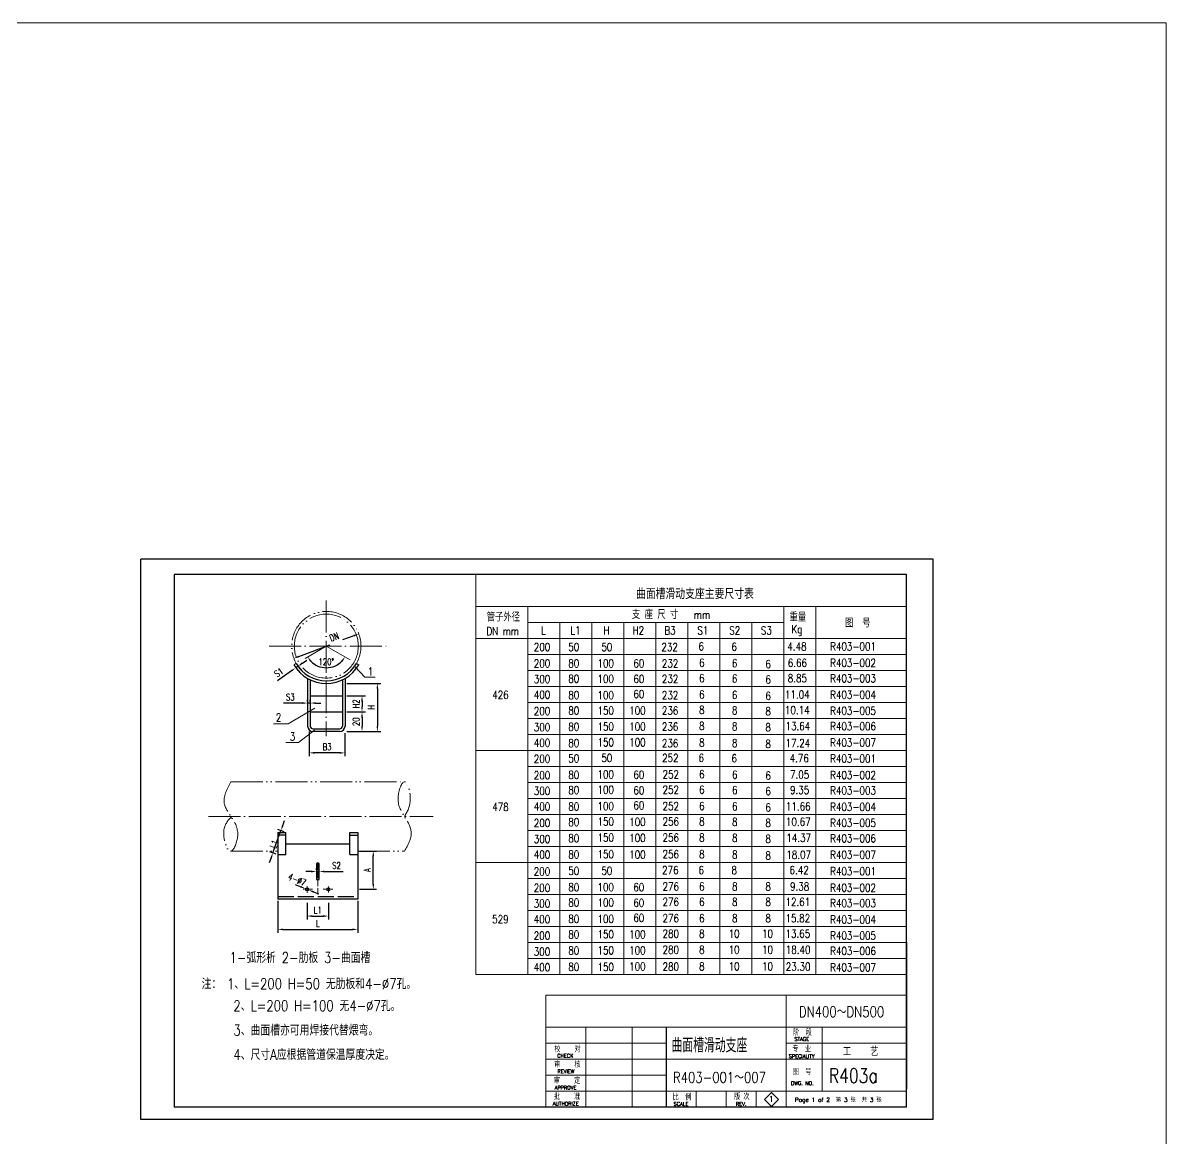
# Model space of a CAD drawing. Header units: millimetres. Extents: x 1954 to 4851, y 1164 to 2522.
# Drawn here: x 3417.7 to 3846.2, y 2103.7 to 2521.6 of the extents above; entities that cross this region are included whole.
import ezdxf
from ezdxf.enums import TextEntityAlignment as Align

# ---------------------------------------------------------------- set-up
doc = ezdxf.new("R2010")
doc.units = ezdxf.units.MM
for name, pattern in [('ACAD_ISO02W100', [15, 12, -3]), ('ACAD_ISO04W100', [30, 24, -3, 0, -3]), ('ACAD_ISO05W100', [33, 24, -3, 0, -3, 0, -3])]:
    doc.linetypes.add(name, pattern=pattern)
for name, color, linetype in [('11', 7, 'Continuous'), ('5', 2, 'Continuous'), ('LAYER1', 7, 'Continuous'), ('R', 7, 'Continuous'), ('TK2', 5, 'Continuous'), ('TQ', 6, 'Continuous')]:
    doc.layers.add(name, color=color, linetype=linetype)
doc.styles.add('HZDX', font='romans.shx', dxfattribs={"width": 0.75, "bigfont": 'HZDX.shx'})
doc.styles.add('STK', font='romand', dxfattribs={"width": 0.9, "bigfont": 'stk'})
doc.dimstyles.new('ISO-25', dxfattribs={"dimtxt": 2.5, "dimasz": 2, "dimexe": 1.25, "dimexo": 0.625, "dimgap": 1, "dimtad": 1, "dimdsep": 46, "dimtxsty": 'HZDX', "dimcen": 2.5, "dimadec": 0, "dimazin": 0, "dimtfac": 1, "dimtmove": 0, "dimatfit": 3, "dimfxl": 1, "dimarcsym": 0})

# ---------------------------------------------------------------- blocks, each defined once
blk = doc.blocks.new('*D36')
at = {"layer": 'DEFPOINTS', "color": 0, "lineweight": 13}
for p in [(3543.25, 2211.24), (3549.06, 2211.24), (3543.25, 2196.91)]:
    blk.add_point(p, dxfattribs=at)
at = {"layer": 'R', "color": 0, "lineweight": -2}
for p, q in [((3543.87, 2211.24), (3550.31, 2211.24)), ((3549.06, 2198.91), (3549.06, 2209.24)), ((3543.87, 2196.91), (3550.31, 2196.91))]:
    blk.add_line(p, q, dxfattribs=at)
at = {"layer": 'R', "color": 0, "lineweight": 13}
for points in [[(3548.73, 2209.24), (3549.4, 2209.24), (3549.06, 2211.24)], [(3548.73, 2198.91), (3549.4, 2198.91), (3549.06, 2196.91)]]:
    blk.add_solid(points, dxfattribs=at)
at = {"layer": 'R', "color": 0, "lineweight": 13, "insert": (3546.81, 2204.08), "char_height": 2.5, "attachment_point": 5, "rotation": 90, "style": 'HZDX'}
blk.add_mtext('A', dxfattribs=at)
blk = doc.blocks.new('*D37')
at = {"layer": 'DEFPOINTS', "color": 0, "lineweight": 13}
for p in [(3514.44, 2218.89), (3516.25, 2218.24), (3513.25, 2209.91)]:
    blk.add_point(p, dxfattribs=at)
at = {"layer": 'R', "color": 0, "lineweight": -2}
for p, q in [((3515.12, 2220.77), (3515.8, 2222.65)), ((3511.44, 2210.56), (3514.44, 2218.89)), ((3515.66, 2218.45), (3513.27, 2219.32)), ((3510.76, 2208.68), (3510.09, 2206.8)), ((3512.66, 2210.13), (3510.27, 2210.99))]:
    blk.add_line(p, q, dxfattribs=at)
at = {"layer": 'R', "color": 0, "lineweight": 13}
for points in [[(3514.81, 2220.89), (3515.43, 2220.66), (3514.44, 2218.89)], [(3510.45, 2208.79), (3511.08, 2208.57), (3511.44, 2210.56)]]:
    blk.add_solid(points, dxfattribs=at)
at = {"layer": 'R', "color": 0, "lineweight": 13, "insert": (3511.9, 2213.87), "char_height": 2.5, "attachment_point": 5, "rotation": 70.1903, "style": 'HZDX'}
blk.add_mtext('L1', dxfattribs=at)
blk = doc.blocks.new('*D35')
at = {"layer": 'DEFPOINTS', "color": 0, "lineweight": 13}
for p in [(3527.75, 2203.58), (3528.75, 2203.58), (3528.75, 2203.58)]:
    blk.add_point(p, dxfattribs=at)
at = {"layer": 'R', "color": 0, "lineweight": -2}
for p, q in [((3525.75, 2203.58), (3523.75, 2203.58)), ((3527.75, 2204.21), (3527.75, 2204.83)), ((3527.75, 2203.58), (3528.75, 2203.58)), ((3528.75, 2204.21), (3528.75, 2204.83)), ((3530.75, 2203.58), (3537.78, 2203.58))]:
    blk.add_line(p, q, dxfattribs=at)
at = {"layer": 'R', "color": 0, "lineweight": 13}
for points in [[(3525.75, 2203.92), (3525.75, 2203.25), (3527.75, 2203.58)], [(3530.75, 2203.92), (3530.75, 2203.25), (3528.75, 2203.58)]]:
    blk.add_solid(points, dxfattribs=at)
at = {"layer": 'R', "color": 0, "lineweight": 13, "insert": (3535.26, 2205.83), "char_height": 2.5, "attachment_point": 5, "style": 'HZDX'}
blk.add_mtext('S2', dxfattribs=at)
blk = doc.blocks.new('*D34')
at = {"layer": 'DEFPOINTS', "color": 0, "lineweight": 13}
for p in [(3523.67, 2197.14), (3524.79, 2196.69)]:
    blk.add_point(p, dxfattribs=at)
at = {"layer": 'R', "color": 0, "lineweight": -2}
for p, q in [((3521.82, 2197.88), (3519.96, 2198.63)), ((3524.79, 2196.69), (3523.67, 2197.14)), ((3526.64, 2195.94), (3528.5, 2195.19))]:
    blk.add_line(p, q, dxfattribs=at)
at = {"layer": 'R', "color": 0, "lineweight": 13}
for points in [[(3521.94, 2198.19), (3521.69, 2197.58), (3523.67, 2197.14)], [(3526.77, 2196.25), (3526.52, 2195.63), (3524.79, 2196.69)]]:
    blk.add_solid(points, dxfattribs=at)
at = {"layer": 'R', "color": 0, "lineweight": 13, "insert": (3520.49, 2200.49), "char_height": 2.5, "attachment_point": 5, "rotation": 338.0364, "style": 'HZDX'}
blk.add_mtext('4-%%C7', dxfattribs=at)
blk = doc.blocks.new('*D33')
at = {"layer": 'DEFPOINTS', "color": 0, "lineweight": 13}
for p in [(3513.25, 2193.24), (3543.25, 2193.24), (3543.25, 2181.89)]:
    blk.add_point(p, dxfattribs=at)
at = {"layer": 'R', "color": 0, "lineweight": -2}
for p, q in [((3513.25, 2192.62), (3513.25, 2180.64)), ((3543.25, 2192.62), (3543.25, 2180.64)), ((3515.25, 2181.89), (3541.25, 2181.89))]:
    blk.add_line(p, q, dxfattribs=at)
at = {"layer": 'R', "color": 0, "lineweight": 13}
for points in [[(3515.25, 2182.22), (3515.25, 2181.56), (3513.25, 2181.89)], [(3541.25, 2182.22), (3541.25, 2181.56), (3543.25, 2181.89)]]:
    blk.add_solid(points, dxfattribs=at)
at = {"layer": 'R', "color": 0, "lineweight": 13, "insert": (3528.25, 2184.14), "char_height": 2.5, "attachment_point": 5, "style": 'HZDX'}
blk.add_mtext('L', dxfattribs=at)
blk = doc.blocks.new('*D30')
at = {"layer": 'DEFPOINTS', "color": 0, "lineweight": 13}
for p in [(3524.23, 2192.42), (3532.23, 2192.42), (3532.23, 2186.89)]:
    blk.add_point(p, dxfattribs=at)
at = {"layer": 'R', "color": 0, "lineweight": -2}
for p, q in [((3524.23, 2191.8), (3524.23, 2185.64)), ((3532.23, 2191.8), (3532.23, 2185.64)), ((3526.23, 2186.89), (3530.23, 2186.89))]:
    blk.add_line(p, q, dxfattribs=at)
at = {"layer": 'R', "color": 0, "lineweight": 13}
for points in [[(3526.23, 2187.22), (3526.23, 2186.55), (3524.23, 2186.89)], [(3530.23, 2187.22), (3530.23, 2186.55), (3532.23, 2186.89)]]:
    blk.add_solid(points, dxfattribs=at)
at = {"layer": 'R', "color": 0, "lineweight": 13, "insert": (3528.23, 2189.14), "char_height": 2.5, "attachment_point": 5, "style": 'HZDX'}
blk.add_mtext('L1', dxfattribs=at)
blk = doc.blocks.new('*D31')
at = {"layer": 'DEFPOINTS', "color": 0, "lineweight": 13}
for p in [(3538.46, 2274.04), (3538.46, 2256.04), (3550.58, 2256.04)]:
    blk.add_point(p, dxfattribs=at)
at = {"layer": 'R', "color": 0, "lineweight": -2}
for p, q in [((3539.09, 2274.04), (3551.83, 2274.04)), ((3550.58, 2272.04), (3550.58, 2258.04)), ((3539.09, 2256.04), (3551.83, 2256.04))]:
    blk.add_line(p, q, dxfattribs=at)
at = {"layer": 'R', "color": 0, "lineweight": 13}
for points in [[(3550.25, 2272.04), (3550.91, 2272.04), (3550.58, 2274.04)], [(3550.25, 2258.04), (3550.91, 2258.04), (3550.58, 2256.04)]]:
    blk.add_solid(points, dxfattribs=at)
at = {"layer": 'R', "color": 0, "lineweight": 13, "insert": (3548.33, 2265.04), "char_height": 2.5, "attachment_point": 5, "rotation": 90, "style": 'HZDX'}
blk.add_mtext('H', dxfattribs=at)
blk = doc.blocks.new('*D43')
at = {"layer": 'DEFPOINTS', "color": 0, "lineweight": 13}
for p in [(3543.62, 2292.63), (3519.3, 2283.44)]:
    blk.add_point(p, dxfattribs=at)
at = {"layer": 'R', "color": 0, "lineweight": -2}
for p, q in [((3521.17, 2284.14), (3532.78, 2288.53)), ((3541.75, 2291.93), (3537.57, 2290.35))]:
    blk.add_line(p, q, dxfattribs=at)
at = {"layer": 'R', "color": 0, "lineweight": 13}
for points in [[(3541.63, 2292.24), (3541.87, 2291.61), (3543.62, 2292.63)], [(3521.06, 2284.46), (3521.29, 2283.83), (3519.3, 2283.44)]]:
    blk.add_solid(points, dxfattribs=at)
at = {"layer": 'R', "color": 0, "lineweight": 13, "insert": (3534.4, 2291.5), "char_height": 2.5, "attachment_point": 5, "rotation": 20.7182, "style": 'HZDX'}
blk.add_mtext('DN', dxfattribs=at)
blk = doc.blocks.new('*D32')
at = {"layer": 'DEFPOINTS', "color": 0, "lineweight": 13}
for p in [(3520.04, 2279.94), (3520.04, 2279.94), (3520.85, 2280.52)]:
    blk.add_point(p, dxfattribs=at)
at = {"layer": 'R', "color": 0, "lineweight": -2}
for p, q in [((3520.85, 2280.52), (3520.04, 2279.94)), ((3521.21, 2280.01), (3521.58, 2279.5)), ((3522.49, 2281.68), (3524.12, 2282.83)), ((3518.41, 2278.79), (3513.1, 2275.03)), ((3520.4, 2279.43), (3520.76, 2278.92))]:
    blk.add_line(p, q, dxfattribs=at)
at = {"layer": 'R', "color": 0, "lineweight": 13}
for points in [[(3518.21, 2279.06), (3518.6, 2278.52), (3520.04, 2279.94)], [(3522.29, 2281.95), (3522.68, 2281.41), (3520.85, 2280.52)]]:
    blk.add_solid(points, dxfattribs=at)
at = {"layer": 'R', "color": 0, "lineweight": 13, "insert": (3513.64, 2278.17), "char_height": 2.5, "attachment_point": 5, "rotation": 35.3034, "style": 'HZDX'}
blk.add_mtext('S1', dxfattribs=at)
blk = doc.blocks.new('*D42')
at = {"layer": 'DEFPOINTS', "color": 0, "lineweight": 13}
for p in [(3531.46, 2288.04), (3531.46, 2288.04), (3523.54, 2283.46), (3528.69, 2280.41), (3540.4, 2282.88)]:
    blk.add_point(p, dxfattribs=at)
at = {"layer": 'R', "color": 0, "lineweight": -2}
blk.add_arc((3531.46, 2288.04), 8.11, 224.1663, 315.8337, dxfattribs=at)
at = {"layer": 'R', "color": 0, "lineweight": 13}
for points in [[(3525.38, 2282.18), (3525.91, 2282.59), (3524.44, 2283.98)], [(3537.01, 2282.59), (3537.55, 2282.18), (3538.49, 2283.98)]]:
    blk.add_solid(points, dxfattribs=at)
at = {"layer": 'R', "color": 0, "lineweight": 13, "insert": (3531.46, 2282.18), "char_height": 2.5, "attachment_point": 5, "style": 'HZDX'}
blk.add_mtext('120°', dxfattribs=at)
blk = doc.blocks.new('*D41')
at = {"layer": 'DEFPOINTS', "color": 0, "lineweight": 13}
for p in [(3538.46, 2263.38), (3538.46, 2256.04), (3544.84, 2256.04)]:
    blk.add_point(p, dxfattribs=at)
at = {"layer": 'R', "color": 0, "lineweight": -2}
for p, q in [((3539.09, 2263.38), (3546.09, 2263.38)), ((3544.84, 2261.38), (3544.84, 2258.04)), ((3539.09, 2256.04), (3546.09, 2256.04))]:
    blk.add_line(p, q, dxfattribs=at)
at = {"layer": 'R', "color": 0, "lineweight": 13}
for points in [[(3544.51, 2261.38), (3545.17, 2261.38), (3544.84, 2263.38)], [(3544.51, 2258.04), (3545.17, 2258.04), (3544.84, 2256.04)]]:
    blk.add_solid(points, dxfattribs=at)
at = {"layer": 'R', "color": 0, "lineweight": 13, "insert": (3542.59, 2259.71), "char_height": 2.5, "attachment_point": 5, "rotation": 90, "style": 'HZDX'}
blk.add_mtext('20', dxfattribs=at)
blk = doc.blocks.new('*D40')
at = {"layer": 'DEFPOINTS', "color": 0, "lineweight": 13}
for p in [(3538.46, 2269.39), (3538.46, 2263.38), (3544.84, 2263.38)]:
    blk.add_point(p, dxfattribs=at)
at = {"layer": 'R', "color": 0, "lineweight": -2}
for p, q in [((3539.09, 2269.39), (3546.09, 2269.39)), ((3544.84, 2267.39), (3544.84, 2265.38)), ((3539.09, 2263.38), (3546.09, 2263.38))]:
    blk.add_line(p, q, dxfattribs=at)
at = {"layer": 'R', "color": 0, "lineweight": 13}
for points in [[(3544.51, 2267.39), (3545.17, 2267.39), (3544.84, 2269.39)], [(3544.51, 2265.38), (3545.17, 2265.38), (3544.84, 2263.38)]]:
    blk.add_solid(points, dxfattribs=at)
at = {"layer": 'R', "color": 0, "lineweight": 13, "insert": (3542.59, 2266.39), "char_height": 2.5, "attachment_point": 5, "rotation": 90, "style": 'HZDX'}
blk.add_mtext('H2', dxfattribs=at)
blk = doc.blocks.new('*D39')
at = {"layer": 'DEFPOINTS', "color": 0, "lineweight": 13}
for p in [(3525.05, 2256.62), (3538.46, 2256.04), (3525.05, 2248.04)]:
    blk.add_point(p, dxfattribs=at)
at = {"layer": 'R', "color": 0, "lineweight": -2}
for p, q in [((3525.05, 2256), (3525.05, 2246.79)), ((3538.46, 2255.41), (3538.46, 2246.79)), ((3536.46, 2248.04), (3527.05, 2248.04))]:
    blk.add_line(p, q, dxfattribs=at)
at = {"layer": 'R', "color": 0, "lineweight": 13}
for points in [[(3527.05, 2248.37), (3527.05, 2247.7), (3525.05, 2248.04)], [(3536.46, 2248.37), (3536.46, 2247.7), (3538.46, 2248.04)]]:
    blk.add_solid(points, dxfattribs=at)
at = {"layer": 'R', "color": 0, "lineweight": 13, "insert": (3531.76, 2250.29), "char_height": 2.5, "attachment_point": 5, "style": 'HZDX'}
blk.add_mtext('B3', dxfattribs=at)
blk = doc.blocks.new('*D38')
at = {"layer": 'DEFPOINTS', "color": 0, "lineweight": 13}
for p in [(3524.46, 2266.71), (3524.46, 2266.71), (3525.46, 2266.71)]:
    blk.add_point(p, dxfattribs=at)
at = {"layer": 'R', "color": 0, "lineweight": -2}
for p, q in [((3524.46, 2267.34), (3524.46, 2267.96)), ((3525.46, 2267.34), (3525.46, 2267.96)), ((3522.46, 2266.71), (3515.43, 2266.71)), ((3525.46, 2266.71), (3524.46, 2266.71)), ((3527.46, 2266.71), (3529.46, 2266.71))]:
    blk.add_line(p, q, dxfattribs=at)
at = {"layer": 'R', "color": 0, "lineweight": 13}
for points in [[(3522.46, 2267.04), (3522.46, 2266.38), (3524.46, 2266.71)], [(3527.46, 2267.04), (3527.46, 2266.38), (3525.46, 2266.71)]]:
    blk.add_solid(points, dxfattribs=at)
at = {"layer": 'R', "color": 0, "lineweight": 13, "insert": (3517.94, 2268.96), "char_height": 2.5, "attachment_point": 5, "style": 'HZDX'}
blk.add_mtext('S3', dxfattribs=at)

msp = doc.modelspace()

# ---------------------------------------------------------------- linework, layer by layer
at = {"layer": '5', "lineweight": 18}
for p, q in [((3613.764, 2157.296, 3.698), (3613.756, 2115.255, 3.698)), ((3748.897, 2157.296, 3.698), (3613.764, 2157.296, 3.698))]:
    msp.add_line(p, q, dxfattribs=at)
at = {"layer": 'LAYER1'}
for p, q in [((3748.897, 2177.056, 3.698), (3748.897, 2122.207, 3.698)), ((3748.897, 2115.255, 3.698), (3598.349, 2115.255, 3.698))]:
    msp.add_line(p, q, dxfattribs=at)
at = {"layer": 'LAYER1', "lineweight": 18}
for p, q in [((3628.779, 2115.255, 3.698), (3628.779, 2145.284, 3.698)), ((3646.046, 2115.255, 3.698), (3646.046, 2145.284, 3.698)), ((3717.305, 2121.26, 3.698), (3717.305, 2145.284, 3.698)), ((3748.897, 2139.278, 3.698), (3703.85, 2139.278, 3.698)), ((3723.372, 2133.272, 3.698), (3613.76, 2133.272, 3.698)), ((3748.897, 2133.272, 3.698), (3723.372, 2133.272, 3.698)), ((3658.804, 2127.266, 3.698), (3613.759, 2127.266, 3.698)), ((3723.372, 2121.26, 3.698), (3613.758, 2121.26, 3.698)), ((3670.063, 2115.255, 3.698), (3670.063, 2121.26, 3.698)), ((3681.324, 2115.255, 3.698), (3681.324, 2121.26, 3.698)), ((3692.585, 2115.255, 3.698), (3692.585, 2121.26, 3.698)), ((3748.897, 2121.26, 3.698), (3723.372, 2121.26, 3.698)), ((3698.33, 2120.821, 3.698), (3695.702, 2118.193, 3.698)), ((3695.702, 2118.193, 3.698), (3698.33, 2115.566, 3.698)), ((3700.958, 2118.193, 3.698), (3698.33, 2120.821, 3.698)), ((3698.33, 2115.566, 3.698), (3700.958, 2118.193, 3.698))]:
    msp.add_line(p, q, dxfattribs=at)
at = {"layer": 'R', "color": 4, "lineweight": 13}
for p, q in [((3587.52, 2164.934, 2.677), (3587.537, 2314.846, 3.698)), ((3587.537, 2314.846, 3.698), (3587.537, 2308.862, 3.26)), ((3587.537, 2314.846, 3.698), (3587.537, 2308.934, 2.678)), ((3587.537, 2302.934, 2.678), (3748.897, 2302.934, 3.698)), ((3587.537, 2290.934, 2.678), (3748.897, 2290.934, 3.698)), ((3587.537, 2248.934, 2.678), (3748.897, 2248.934, 3.698)), ((3587.537, 2206.934, 2.678), (3748.897, 2206.934, 3.698)), ((3587.537, 2164.934, 2.678), (3748.897, 2164.934, 3.698))]:
    msp.add_line(p, q, dxfattribs=at)
at = {"layer": 'R', "linetype": 'ACAD_ISO04W100', "lineweight": 13, "ltscale": 0.5}
for p, q in [((3531.463, 2305.12), (3531.463, 2254.269)), ((3510.041, 2288.035), (3555.01, 2288.035)), ((3487.291, 2224.242), (3571.518, 2224.242))]:
    msp.add_line(p, q, dxfattribs=at)
at = {"layer": 'R', "lineweight": 13}
for p, q in [((3606.973, 2164.934, 2.8), (3606.973, 2302.934, 2.8)), ((3702.969, 2302.934, 3.408), (3702.969, 2164.934, 3.408)), ((3714.968, 2302.934, 3.484), (3714.968, 2164.934, 3.484)), ((3606.973, 2296.934, 2.8), (3702.969, 2296.934, 3.408)), ((3618.972, 2296.934, 2.876), (3618.972, 2164.934, 2.876)), ((3630.973, 2296.934, 2.811), (3630.972, 2164.934, 2.952)), ((3642.973, 2296.934, 2.811), (3642.971, 2164.934, 3.028)), ((3654.973, 2296.934, 2.811), (3654.971, 2164.934, 3.104)), ((3666.973, 2296.934, 2.811), (3666.97, 2164.934, 3.18)), ((3678.973, 2296.934, 2.811), (3678.97, 2164.934, 3.256)), ((3690.973, 2296.934, 2.811), (3690.969, 2164.934, 3.332)), ((3531.463, 2288.035), (3523.54, 2283.461)), ((3531.463, 2288.035), (3540.396, 2282.877)), ((3606.973, 2284.934, 2.8), (3748.897, 2284.934, 3.698)), ((3542.295, 2280.254), (3545.845, 2276.422)), ((3545.859, 2276.407), (3549.774, 2276.407)), ((3606.973, 2278.934, 2.8), (3748.897, 2278.934, 3.698)), ((3606.973, 2272.934, 2.8), (3748.897, 2272.934, 3.698)), ((3606.973, 2266.934, 2.8), (3748.897, 2266.934, 3.698)), ((3527.202, 2264.788), (3517.128, 2258.972)), ((3517.128, 2258.972), (3511.621, 2258.972)), ((3606.973, 2260.934, 2.8), (3748.897, 2260.934, 3.698)), ((3527.034, 2256.53), (3521.045, 2251.968)), ((3606.973, 2254.934, 2.8), (3748.897, 2254.934, 3.698)), ((3521.045, 2251.968), (3516.275, 2251.968)), ((3606.973, 2242.934, 2.8), (3748.897, 2242.934, 3.698)), ((3606.973, 2236.934, 2.8), (3748.897, 2236.934, 3.698)), ((3606.973, 2230.934, 2.8), (3748.897, 2230.934, 3.698)), ((3606.973, 2224.934, 2.8), (3748.897, 2224.934, 3.698)), ((3606.973, 2218.934, 2.8), (3748.897, 2218.934, 3.698)), ((3606.973, 2212.934, 2.8), (3748.897, 2212.934, 3.698)), ((3606.973, 2200.934, 2.8), (3748.897, 2200.934, 3.698)), ((3606.973, 2194.934, 2.8), (3748.897, 2194.934, 3.698)), ((3606.973, 2188.934, 2.8), (3748.897, 2188.934, 3.698)), ((3606.973, 2182.934, 2.8), (3748.897, 2182.934, 3.698)), ((3606.973, 2176.934, 2.8), (3748.897, 2176.934, 3.698)), ((3606.973, 2170.934, 2.8), (3748.897, 2170.934, 3.698)), ((3606.973, 2170.934, 2.8), (3748.897, 2170.934, 3.698))]:
    msp.add_line(p, q, dxfattribs=at)
at = {"layer": 'R', "color": 1, "ltscale": 0.5}
for p, q in [((3520.204, 2281.535), (3519.338, 2281.035)), ((3542.721, 2281.535), (3543.587, 2281.035))]:
    msp.add_line(p, q, dxfattribs=at)
at = {"layer": 'R', "color": 3}
for p, q in [((3524.463, 2275.911), (3524.463, 2258.035)), ((3538.463, 2275.911), (3538.463, 2258.035)), ((3524.463, 2274.035), (3524.463, 2260.767)), ((3524.463, 2274.035), (3524.463, 2260.035)), ((3525.463, 2275.386), (3525.463, 2258.035)), ((3537.463, 2275.386), (3537.463, 2258.035)), ((3526.463, 2257.035), (3536.463, 2257.035)), ((3536.463, 2256.035), (3526.463, 2256.035)), ((3513.246, 2209.913), (3513.246, 2193.242)), ((3543.246, 2209.913), (3543.246, 2193.242)), ((3543.246, 2193.242), (3513.246, 2193.242))]:
    msp.add_line(p, q, dxfattribs=at)
at = {"layer": 'R', "color": 5}
for p, q in [((3525.463, 2269.392), (3537.463, 2269.392)), ((3525.463, 2263.379), (3537.463, 2263.379)), ((3528.746, 2206.582), (3527.746, 2206.582)), ((3527.746, 2206.582), (3527.746, 2200.582)), ((3528.746, 2200.582), (3528.746, 2206.582)), ((3527.746, 2200.582), (3528.246, 2200.582)), ((3528.246, 2200.582), (3528.746, 2200.582))]:
    msp.add_line(p, q, dxfattribs=at)
at = {"layer": 'R', "linetype": 'ACAD_ISO05W100', "lineweight": 13, "ltscale": 0.5}
for p, q in [((3495.702, 2237.242), (3560.831, 2237.242)), ((3495.702, 2211.242), (3513.246, 2211.242)), ((3543.246, 2211.242), (3560.789, 2211.242))]:
    msp.add_line(p, q, dxfattribs=at)
at = {"layer": 'R', "color": 1}
for p, q in [((3513.246, 2218.242), (3516.246, 2218.242)), ((3513.246, 2218.242), (3513.246, 2209.913)), ((3516.246, 2217.242), (3513.246, 2217.242)), ((3516.246, 2209.913), (3516.246, 2218.242)), ((3540.246, 2209.913), (3540.246, 2218.242)), ((3540.246, 2218.242), (3543.246, 2218.242)), ((3540.246, 2217.242), (3543.246, 2217.242)), ((3543.246, 2218.242), (3543.246, 2209.913)), ((3513.246, 2209.913), (3516.246, 2209.913)), ((3513.246, 2209.913), (3516.246, 2209.913)), ((3540.246, 2209.913), (3543.246, 2209.913))]:
    msp.add_line(p, q, dxfattribs=at)
at = {"layer": 'R'}
msp.add_line((3516.246, 2213.903), (3540.246, 2213.903), dxfattribs=at)
at = {"layer": 'R', "linetype": 'ACAD_ISO04W100', "lineweight": 13, "ltscale": 0.1}
for p, q in [((3528.246, 2194.96), (3528.246, 2207.192)), ((3526.23, 2196.912), (3522.815, 2196.912)), ((3524.23, 2195.638), (3524.23, 2198.303)), ((3530.23, 2196.912), (3533.891, 2196.912)), ((3532.23, 2195.673), (3532.23, 2198.01))]:
    msp.add_line(p, q, dxfattribs=at)
at = {"layer": 'R', "color": 3, "linetype": 'ACAD_ISO02W100', "ltscale": 0.5}
msp.add_line((3513.246, 2194.242), (3543.246, 2194.242), dxfattribs=at)
at = {"layer": 'R', "lineweight": 13}
msp.add_lwpolyline([(1954.235, 2521.564), (3846.243, 2521.564), (3846.243, 1164.128), (1954.235, 1164.128)], close=True, dxfattribs=at)
at = {"layer": 'R', "linetype": 'ACAD_ISO05W100', "lineweight": 13, "ltscale": 0.5}
msp.add_circle((3531.463, 2288.035), 12, dxfattribs=at)
at = {"layer": 'R', "color": 4}
for centre in [(3524.23, 2196.912), (3532.23, 2196.912)]:
    msp.add_circle(centre, 0.6, dxfattribs=at)
at = {"layer": 'R', "linetype": 'ACAD_ISO05W100', "lineweight": 13, "ltscale": 0.5}
msp.add_arc((3531.463, 2288.035), 13, 330, 210, dxfattribs=at)
at = {"layer": 'R', "color": 1, "ltscale": 0.5}
for radius in [14, 13]:
    msp.add_arc((3531.463, 2288.035), radius, 210, 330, dxfattribs=at)
at = {"layer": 'R', "color": 3}
for centre, radius, start, end in [((3526.463, 2258.035), 2, 180, 270), ((3526.463, 2258.035), 1, 180, 270), ((3536.463, 2258.035), 1, 270, 0), ((3536.463, 2258.035), 2, 270, 0)]:
    msp.add_arc(centre, radius, start, end, dxfattribs=at)
at = {"layer": 'R', "linetype": 'ACAD_ISO05W100', "lineweight": 13, "ltscale": 0.5}
for points in [[(3495.702, 2237.242), (3493.215, 2229.095), (3495.702, 2224.242), (3498.201, 2216.467), (3495.702, 2211.242), (3493.099, 2219.247), (3495.982, 2224.242)], [(3560.789, 2211.242), (3563.269, 2218.208), (3560.789, 2224.198), (3558.36, 2231.401), (3560.789, 2237.242), (3562.918, 2230.701), (3560.789, 2224.242)]]:
    msp.add_spline(points, degree=3, dxfattribs=at)
at = {"layer": 'TK2', "color": 7, "lineweight": 18}
for p, q in [((3703.853, 2157.296, 3.698), (3703.846, 2115.239, 3.698)), ((3748.897, 2145.284, 3.698), (3613.764, 2145.284, 3.698)), ((3658.806, 2139.278, 3.698), (3613.761, 2139.278, 3.698))]:
    msp.add_line(p, q, dxfattribs=at)
at = {"layer": 'TK2', "color": 7}
msp.add_line((3658.807, 2145.284, 3.698), (3658.802, 2115.247, 3.698), dxfattribs=at)
at = {"layer": 'TQ', "color": 3}
for p, q in [((3461.897, 2110.62, 3.698), (3461.897, 2320.62, 3.698)), ((3758.897, 2320.62, 3.698), (3461.897, 2320.62, 3.698)), ((3758.897, 2110.62, 3.698), (3758.897, 2320.62, 3.698)), ((3758.897, 2110.62, 3.698), (3461.897, 2110.62, 3.698))]:
    msp.add_line(p, q, dxfattribs=at)
at = {"layer": 'TQ'}
for p, q in [((3474.397, 2314.846, 3.698), (3474.397, 2115.255, 3.698)), ((3748.897, 2314.846, 3.698), (3474.397, 2314.846, 3.698))]:
    msp.add_line(p, q, dxfattribs=at)
at = {"layer": 'TQ', "color": 6}
for q in [(3748.897, 2314.846, 3.698), (3474.397, 2115.255, 3.698)]:
    msp.add_line((3748.897, 2115.255, 3.698), q, dxfattribs=at)

# ---------------------------------------------------------------- texts
at = {"layer": '11', "lineweight": 18, "style": 'HZDX', "width": 0.8}
for s, p in [('阶  段', (3706.387, 2142.12, 3.698)), ('校    对', (3616.919, 2135.902, 3.698)), ('专  业', (3706.145, 2135.975, 3.698)), ('审    核', (3616.872, 2130.108, 3.698)), ('审    定', (3616.767, 2124.102, 3.698)), ('图  号', (3706.27, 2127.321, 3.698)), ('批    准', (3616.767, 2118.096, 3.698)), ('比  例 ', (3661.261, 2117.882, 3.698)), ('版 次', (3684.309, 2118.062, 3.698))]:
    msp.add_text(s, height=2.2105, dxfattribs=at).set_placement(p)
at = {"layer": '11', "lineweight": 18, "style": 'HZDX'}
for s, height, p in [('STAGE', 1.3555, (3706.917, 2140.098, 3.698)), ('CHECK', 1.3555, (3618.009, 2133.869, 3.698)), ('SPECIALITY', 1.3555, (3704.813, 2133.676, 3.698)), ('REVIEW', 1.3555, (3618.103, 2128.076, 3.698)), ('APPROVE', 1.3555, (3617.047, 2121.906, 3.698)), ('DWG. NO.', 1.3555, (3705.639, 2123.588, 3.698)), ('AUTHORIZE', 1.3555, (3616.312, 2115.9, 3.698)), ('SCALE', 1.3555, (3661.648, 2115.822, 3.698)), ('REV.', 1.3555, (3685.001, 2115.836, 3.698)), ('Page 1 of 2  第 3 张  共 3 张', 1.564, (3707.112, 2117.266, 3.698))]:
    msp.add_text(s, height=height, dxfattribs=at).set_placement(p)
at = {"layer": '11', "lineweight": 18, "style": 'STK', "width": 0.9}
msp.add_text('1', height=2.106, dxfattribs=at).set_placement((3698.236, 2118.35, 3.698), align=Align.MIDDLE)
at = {"layer": 'LAYER1', "lineweight": 18, "style": 'HZDX', "width": 0.8}
msp.add_text('工    艺', height=3, dxfattribs=at).set_placement((3725.03, 2134.498, 3.698))
at = {"layer": 'R', "lineweight": 18, "style": 'HZDX', "width": 0.8}
for s, height, p in [('曲面槽滑动支座主要尺寸表 ', 4, (3647.537, 2305.642, 3.188)), ('支 座 尺 寸   mm', 3, (3645.993, 2298.275, 3.008)), ('管子外径', 3, (3591.569, 2297.31, 3.008)), ('重量', 3, (3705.057, 2297.31, 3.708)), ('图  号', 3, (3725.904, 2295.107, 3.708)), ('DN mm', 3, (3591.468, 2292.15, 3.008)), ('L', 3, (3611.937, 2292.401, 3.008)), ('L1', 3, (3622.945, 2292.401, 3.008)), ('H', 3, (3635.319, 2292.401, 3.008)), ('H2', 3, (3646.251, 2292.401, 3.008)), ('B3', 3, (3658.174, 2292.401, 3.008)), ('S1', 3, (3670.554, 2292.401, 3.008)), ('S2', 3, (3682.483, 2292.401, 3.008)), ('S3', 3, (3694.33, 2292.401, 3.008)), ('Kg', 3, (3705.795, 2292.884, 3.708)), ('200', 3, (3609.223, 2286.206, 3.008)), ('50', 3, (3622.153, 2286.206, 3.008)), ('50', 3, (3634.546, 2286.206, 3.008)), ('232', 3, (3657.066, 2286.194, 5.898)), ('6', 3, (3670.983, 2286.443, 3.008)), ('6', 3, (3683.326, 2286.286, 3.008)), ('4.48', 3, (3704.251, 2286.403, 3.008)), ('R403-001', 3, (3720.305, 2286.422, 3.008)), ('200', 3, (3609.223, 2280.048, 3.008)), ('80', 3, (3622.153, 2280.058, 3.008)), ('100', 3, (3633.102, 2280.058, 3.008)), ('60', 3, (3646.553, 2280.058, 3.008)), ('232', 3, (3657.234, 2280.046, 5.898)), ('6', 3, (3671.151, 2280.295, 3.008)), ('6', 3, (3683.494, 2280.138, 3.008)), ('6', 3, (3696.021, 2279.794, 3.008)), ('6.66', 3, (3704.419, 2280.256, 3.008)), ('R403-002', 3, (3720.305, 2280.251, 3.008)), ('300', 3, (3609.223, 2274.19, 3.008)), ('80', 3, (3622.153, 2274.334, 3.008)), ('100', 3, (3633.102, 2274.288, 3.008)), ('60', 3, (3646.553, 2274.222, 3.008)), ('232', 3, (3657.234, 2274.276, 5.898)), ('6', 3, (3671.151, 2274.525, 3.008)), ('6', 3, (3683.494, 2274.368, 3.008)), ('6', 3, (3696.021, 2274.024, 3.008)), ('8.85', 3, (3704.419, 2274.486, 3.008)), ('R403-003', 3, (3720.305, 2274.451, 3.008)), ('426', 3, (3593.637, 2268.276, 3.008)), ('400', 3, (3609.223, 2268.332, 3.008)), ('60', 3, (3646.553, 2268.584, 3.008)), ('6', 3, (3671.151, 2268.395, 3.008)), ('6', 3, (3683.494, 2268.238, 3.008)), ('11.04', 3, (3703.36, 2268.355, 3.008)), ('R403-004', 3, (3720.305, 2268.314, 3.008)), ('80', 3, (3622.153, 2268.186, 3.008)), ('100', 3, (3633.102, 2268.158, 3.008)), ('232', 3, (3657.234, 2268.146, 5.898)), ('6', 3, (3696.021, 2267.894, 3.008)), ('200', 3, (3609.223, 2262.174, 3.008)), ('80', 3, (3622.153, 2262.366, 3.008)), ('150', 3, (3633.102, 2262.388, 3.008)), ('100', 3, (3644.983, 2262.388, 3.008)), ('236', 3, (3657.234, 2262.376, 5.898)), ('8', 3, (3671.151, 2262.625, 3.008)), ('8', 3, (3683.494, 2262.468, 3.008)), ('8', 3, (3696.021, 2262.124, 3.008)), ('10.14', 3, (3703.36, 2262.585, 3.008)), ('R403-005', 3, (3720.305, 2262.312, 3.008)), ('300', 3, (3609.223, 2256.166, 3.008)), ('80', 3, (3622.153, 2256.327, 3.008)), ('150', 3, (3633.102, 2256.377, 3.008)), ('100', 3, (3644.983, 2256.377, 3.008)), ('236', 3, (3657.234, 2256.365, 5.898)), ('8', 3, (3671.151, 2256.615, 3.008)), ('8', 3, (3683.494, 2256.457, 3.008)), ('8', 3, (3696.021, 2256.114, 3.008)), ('13.64', 3, (3703.577, 2256.575, 3.008)), ('R403-006', 3, (3720.305, 2256.525, 3.008)), ('400', 3, (3609.223, 2250.308, 3.008)), ('80', 3, (3622.153, 2250.211, 3.008)), ('150', 3, (3633.102, 2250.487, 3.008)), ('100', 3, (3644.983, 2250.487, 3.008)), ('236', 3, (3657.234, 2250.134, 5.898)), ('8', 3, (3671.151, 2250.383, 3.008)), ('8', 3, (3683.494, 2250.226, 3.008)), ('8', 3, (3696.021, 2249.882, 3.008)), ('17.24', 3, (3703.577, 2250.229, 3.008)), ('R403-007', 3, (3720.305, 2250.388, 3.008)), ('200', 3, (3609.223, 2244.3, 3.008)), ('50', 3, (3622.153, 2244.449, 3.008)), ('50', 3, (3634.546, 2244.623, 3.008)), ('252', 3, (3657.323, 2244.623, 3.008)), ('6', 3, (3671.002, 2244.665, 3.008)), ('6', 3, (3683.345, 2244.508, 3.008)), ('4.76', 3, (3705.102, 2244.536, 3.008)), ('R403-001', 3, (3720.305, 2244.407, 3.008)), ('80', 3, (3622.153, 2238.301, 3.008)), ('100', 3, (3633.102, 2238.475, 3.008)), ('60', 3, (3646.553, 2238.325, 3.008)), ('252', 3, (3657.491, 2238.475, 3.008)), ('6', 3, (3671.17, 2238.517, 3.008)), ('6', 3, (3683.514, 2238.36, 3.008)), ('7.05', 3, (3705.27, 2238.388, 3.008)), ('R403-002', 3, (3720.305, 2238.236, 3.008)), ('200', 3, (3609.223, 2238.142, 3.008)), ('6', 3, (3696.04, 2238.016, 3.008)), ('300', 3, (3609.223, 2232.284, 3.008)), ('80', 3, (3622.153, 2232.577, 3.008)), ('100', 3, (3633.102, 2232.705, 3.008)), ('60', 3, (3646.553, 2232.489, 3.008)), ('252', 3, (3657.491, 2232.705, 3.008)), ('6', 3, (3671.17, 2232.747, 3.008)), ('6', 3, (3683.514, 2232.59, 3.008)), ('6', 3, (3696.04, 2232.246, 3.008)), ('9.35', 3, (3705.27, 2232.618, 3.008)), ('R403-003', 3, (3720.305, 2232.436, 3.008)), ('478', 3, (3593.637, 2226.263, 3.008)), ('400', 3, (3609.223, 2226.426, 3.008)), ('80', 3, (3622.153, 2226.43, 3.008)), ('100', 3, (3633.102, 2226.575, 3.008)), ('60', 3, (3646.553, 2226.851, 3.008)), ('252', 3, (3657.491, 2226.575, 3.008)), ('6', 3, (3671.17, 2226.616, 3.008)), ('6', 3, (3683.514, 2226.459, 3.008)), ('6', 3, (3696.04, 2226.115, 3.008)), ('11.66', 3, (3703.735, 2226.488, 3.008)), ('R403-004', 3, (3720.305, 2226.299, 3.008)), ('200', 3, (3609.223, 2220.268, 3.008)), ('80', 3, (3622.153, 2220.609, 3.008)), ('150', 3, (3633.102, 2220.805, 3.008)), ('100', 3, (3644.983, 2220.654, 3.008)), ('256', 3, (3657.491, 2220.805, 3.008)), ('8', 3, (3671.17, 2220.846, 3.008)), ('8', 3, (3683.514, 2220.689, 3.008)), ('8', 3, (3696.04, 2220.345, 3.008)), ('10.67', 3, (3703.735, 2220.718, 3.008)), ('R403-005', 3, (3720.305, 2220.297, 3.008)), ('300', 3, (3609.223, 2214.26, 3.008)), ('80', 3, (3622.153, 2214.571, 3.008)), ('150', 3, (3633.102, 2214.795, 3.008)), ('100', 3, (3644.983, 2214.644, 3.008)), ('256', 3, (3657.491, 2214.795, 3.008)), ('8', 3, (3671.17, 2214.836, 3.008)), ('8', 3, (3683.514, 2214.679, 3.008)), ('8', 3, (3696.04, 2214.335, 3.008)), ('14.37', 3, (3703.891, 2214.708, 3.008)), ('R403-006', 3, (3720.305, 2214.51, 3.008)), ('400', 3, (3609.223, 2208.403, 3.008)), ('80', 3, (3622.153, 2208.454, 3.008)), ('150', 3, (3633.102, 2208.563, 3.008)), ('100', 3, (3644.983, 2208.412, 3.008)), ('256', 3, (3657.491, 2208.563, 3.008)), ('8', 3, (3671.17, 2208.604, 3.008)), ('8', 3, (3683.514, 2208.447, 3.008)), ('18.07', 3, (3703.891, 2208.362, 3.008)), ('R403-007', 3, (3720.305, 2208.373, 3.008)), ('8', 3, (3696.04, 2208.103, 3.008)), ('200', 3, (3609.204, 2202.094, 3.008)), ('50', 3, (3622.153, 2202.329, 3.008)), ('50', 3, (3634.546, 2202.374, 3.008)), ('276', 3, (3657.323, 2202.61, 3.008)), ('6', 3, (3671.002, 2202.61, 3.008)), ('8', 3, (3683.345, 2202.61, 3.008)), ('6.42', 3, (3705.102, 2202.61, 3.008)), ('R403-001', 3, (3720.305, 2202.201, 3.008)), ('200', 3, (3609.204, 2195.936, 3.008)), ('80', 3, (3622.153, 2196.181, 3.008)), ('100', 3, (3633.102, 2196.226, 3.008)), ('60', 3, (3646.534, 2196.18, 3.008)), ('276', 3, (3657.491, 2196.462, 3.008)), ('6', 3, (3671.17, 2196.462, 3.008)), ('8', 3, (3683.514, 2196.462, 3.008)), ('8', 3, (3696.04, 2196.462, 3.008)), ('9.38', 3, (3705.27, 2196.462, 3.008)), ('R403-002', 3, (3720.305, 2196.03, 3.008)), ('300', 3, (3609.204, 2190.078, 3.008)), ('80', 3, (3622.153, 2190.457, 3.008)), ('100', 3, (3633.102, 2190.456, 3.008)), ('60', 3, (3646.534, 2190.344, 3.008)), ('276', 3, (3657.491, 2190.692, 3.008)), ('6', 3, (3671.17, 2190.692, 3.008)), ('8', 3, (3683.514, 2190.692, 3.008)), ('8', 3, (3696.04, 2190.692, 3.008)), ('12.61', 3, (3703.567, 2190.692, 3.008)), ('R403-003', 3, (3720.305, 2190.23, 3.008)), ('529', 3, (3593.637, 2184.187, 3.008)), ('400', 3, (3609.204, 2184.22, 3.008)), ('80', 3, (3622.153, 2184.309, 3.008)), ('100', 3, (3633.102, 2184.325, 3.008)), ('60', 3, (3646.534, 2184.706, 3.008)), ('276', 3, (3657.491, 2184.562, 3.008)), ('6', 3, (3671.17, 2184.562, 3.008)), ('8', 3, (3683.514, 2184.562, 3.008)), ('8', 3, (3696.04, 2184.562, 3.008)), ('15.82', 3, (3703.567, 2184.562, 3.008)), ('R403-004', 3, (3720.305, 2184.093, 3.008)), ('80', 3, (3622.153, 2178.489, 3.008)), ('150', 3, (3633.102, 2178.555, 3.008)), ('100', 3, (3644.964, 2178.509, 3.008)), ('280', 3, (3657.491, 2178.792, 3.008)), ('8', 3, (3671.17, 2178.792, 3.008)), ('10', 3, (3682.265, 2178.792, 3.008)), ('10', 3, (3694.792, 2178.792, 3.008)), ('13.65', 3, (3703.567, 2178.792, 3.008)), ('200', 3, (3609.204, 2178.062, 3.008)), ('R403-005', 3, (3720.305, 2178.091, 3.008)), ('1-弧形析 2-肋板 3-曲面槽', 4, (3495.217, 2169.327)), ('300', 3, (3609.204, 2172.054, 3.008)), ('80', 3, (3622.153, 2172.451, 3.008)), ('150', 3, (3633.102, 2172.545, 3.008)), ('100', 3, (3644.964, 2172.499, 3.008)), ('280', 3, (3657.491, 2172.782, 3.008)), ('8', 3, (3671.17, 2172.782, 3.008)), ('10', 3, (3682.265, 2172.782, 3.008)), ('10', 3, (3694.792, 2172.782, 3.008)), ('18.40', 3, (3703.679, 2172.782, 3.008)), ('R403-006', 3, (3720.305, 2172.304, 3.008)), ('400', 3, (3609.204, 2166.196, 3.008)), ('80', 3, (3622.153, 2166.334, 3.008)), ('150', 3, (3633.102, 2166.313, 3.008)), ('100', 3, (3644.964, 2166.495, 3.008)), ('280', 3, (3657.491, 2166.436, 3.008)), ('8', 3, (3671.17, 2166.55, 3.008)), ('10', 3, (3682.265, 2166.55, 3.008)), ('10', 3, (3694.792, 2166.55, 3.008)), ('23.30', 3, (3703.679, 2166.436, 3.008)), ('R403-007', 3, (3720.305, 2166.167, 3.008)), ('注： 1、L=200 H=50 无肋板和4-%%C7孔。', 4, (3484.721, 2159.509)), ('     2、L=200 H=100 无4-%%C7孔。', 4, (3484.721, 2151.275)), ('DN400～DN500', 4, (3708.632, 2149.012)), ('     3、曲面槽亦可用焊接代替煨弯。', 4, (3484.721, 2142.125)), ('曲面槽滑动支座 ', 5.3377, (3660.854, 2135.807)), ('     4、尺寸A应根据管道保温厚度决定。', 4, (3484.721, 2132.994)), ('R403a', 5.3377, (3719.824, 2124.459)), ('R403-001～007', 4, (3661.427, 2124.459))]:
    msp.add_text(s, height=height, dxfattribs=at).set_placement(p)
at = {"layer": 'R', "lineweight": 13, "style": 'HZDX', "width": 0.8}
for s, p in [('1', (3547.043, 2277.03)), ('2', (3512.548, 2259.808)), ('3', (3517.724, 2252.66))]:
    msp.add_text(s, height=3, dxfattribs=at).set_placement(p)

# ---------------------------------------------------------------- dimensions: what is measured, and where the dimension line sits
at = {"layer": 'R', "color": 2, "lineweight": 13}
for p1, p2, text, picture, middle in [((3519.303, 2283.436), (3543.622, 2292.634), 'DN', '*D43', (3534.399, 2291.498)), ((3524.786, 2196.687), (3523.673, 2197.136), '4-%%C7', '*D34', (3520.487, 2200.494))]:
    dim = msp.add_diameter_dim_2p(p1=p1, p2=p2, text=text, dimstyle='ISO-25', override={"dimtmove": 2}, dxfattribs=at)
    dim.commit()
    dim.dimension.update_dxf_attribs({"geometry": picture, "text_midpoint": middle, "dimtype": 163})
dim = msp.add_angular_dim_2l(base=(3528.689, 2280.415), line1=((3531.463, 2288.035), (3540.396, 2282.877)), line2=((3531.463, 2288.035), (3523.54, 2283.461)), dimstyle='ISO-25', dxfattribs=at)
dim.commit()
dim.dimension.update_dxf_attribs({"geometry": '*D42', "text_midpoint": (3531.463, 2282.176)})
for p1, p2, text, picture, middle in [((3520.853, 2280.522), (3520.037, 2279.945), 'S1', '*D32', (3513.636, 2278.169)), ((3525.463, 2266.711), (3524.463, 2266.711), 'S3', '*D38', (3517.945, 2268.961)), ((3527.746, 2203.582), (3528.746, 2203.582), 'S2', '*D35', (3535.264, 2205.832))]:
    dim = msp.add_aligned_dim(p1=p1, p2=p2, distance=0, text=text, dimstyle='ISO-25', dxfattribs=at)
    dim.commit()
    dim.dimension.update_dxf_attribs({"geometry": picture, "text_midpoint": middle})
for base, p1, p2, text, picture, middle in [((3550.581, 2256.035), (3538.463, 2274.035), (3538.463, 2256.035), 'H', '*D31', (3548.331, 2265.035)), ((3544.841, 2263.379), (3538.463, 2269.392), (3538.463, 2263.379), 'H2', '*D40', (3542.591, 2266.386)), ((3544.841, 2256.035), (3538.463, 2263.379), (3538.463, 2256.035), '20', '*D41', (3542.591, 2259.707)), ((3549.064, 2211.242), (3543.246, 2196.912), (3543.246, 2211.242), 'A', '*D36', (3546.814, 2204.077))]:
    dim = msp.add_linear_dim(base=base, p1=p1, p2=p2, angle=90, text=text, dimstyle='ISO-25', dxfattribs=at)
    dim.commit()
    dim.dimension.update_dxf_attribs({"geometry": picture, "text_midpoint": middle})
for base, p1, p2, text, picture, middle in [((3525.048, 2248.035), (3538.463, 2256.035), (3525.048, 2256.621), 'B3', '*D39', (3531.756, 2250.285)), ((3543.246, 2181.891), (3513.246, 2193.242), (3543.246, 2193.242), 'L', '*D33', (3528.246, 2184.141)), ((3532.23, 2186.886), (3524.23, 2192.424), (3532.23, 2192.424), 'L1', '*D30', (3528.23, 2189.136))]:
    dim = msp.add_linear_dim(base=base, p1=p1, p2=p2, text=text, dimstyle='ISO-25', dxfattribs=at)
    dim.commit()
    dim.dimension.update_dxf_attribs({"geometry": picture, "text_midpoint": middle})
dim = msp.add_linear_dim(base=(3514.442, 2218.892), p1=(3513.246, 2209.913), p2=(3516.246, 2218.242), angle=70.1903, text='L1', dimstyle='ISO-25', override={"dimtmove": 2}, dxfattribs=at)
dim.commit()
dim.dimension.update_dxf_attribs({"geometry": '*D37', "text_midpoint": (3511.896, 2213.866), "dimtype": 161})

doc.saveas('drawing.dxf')
